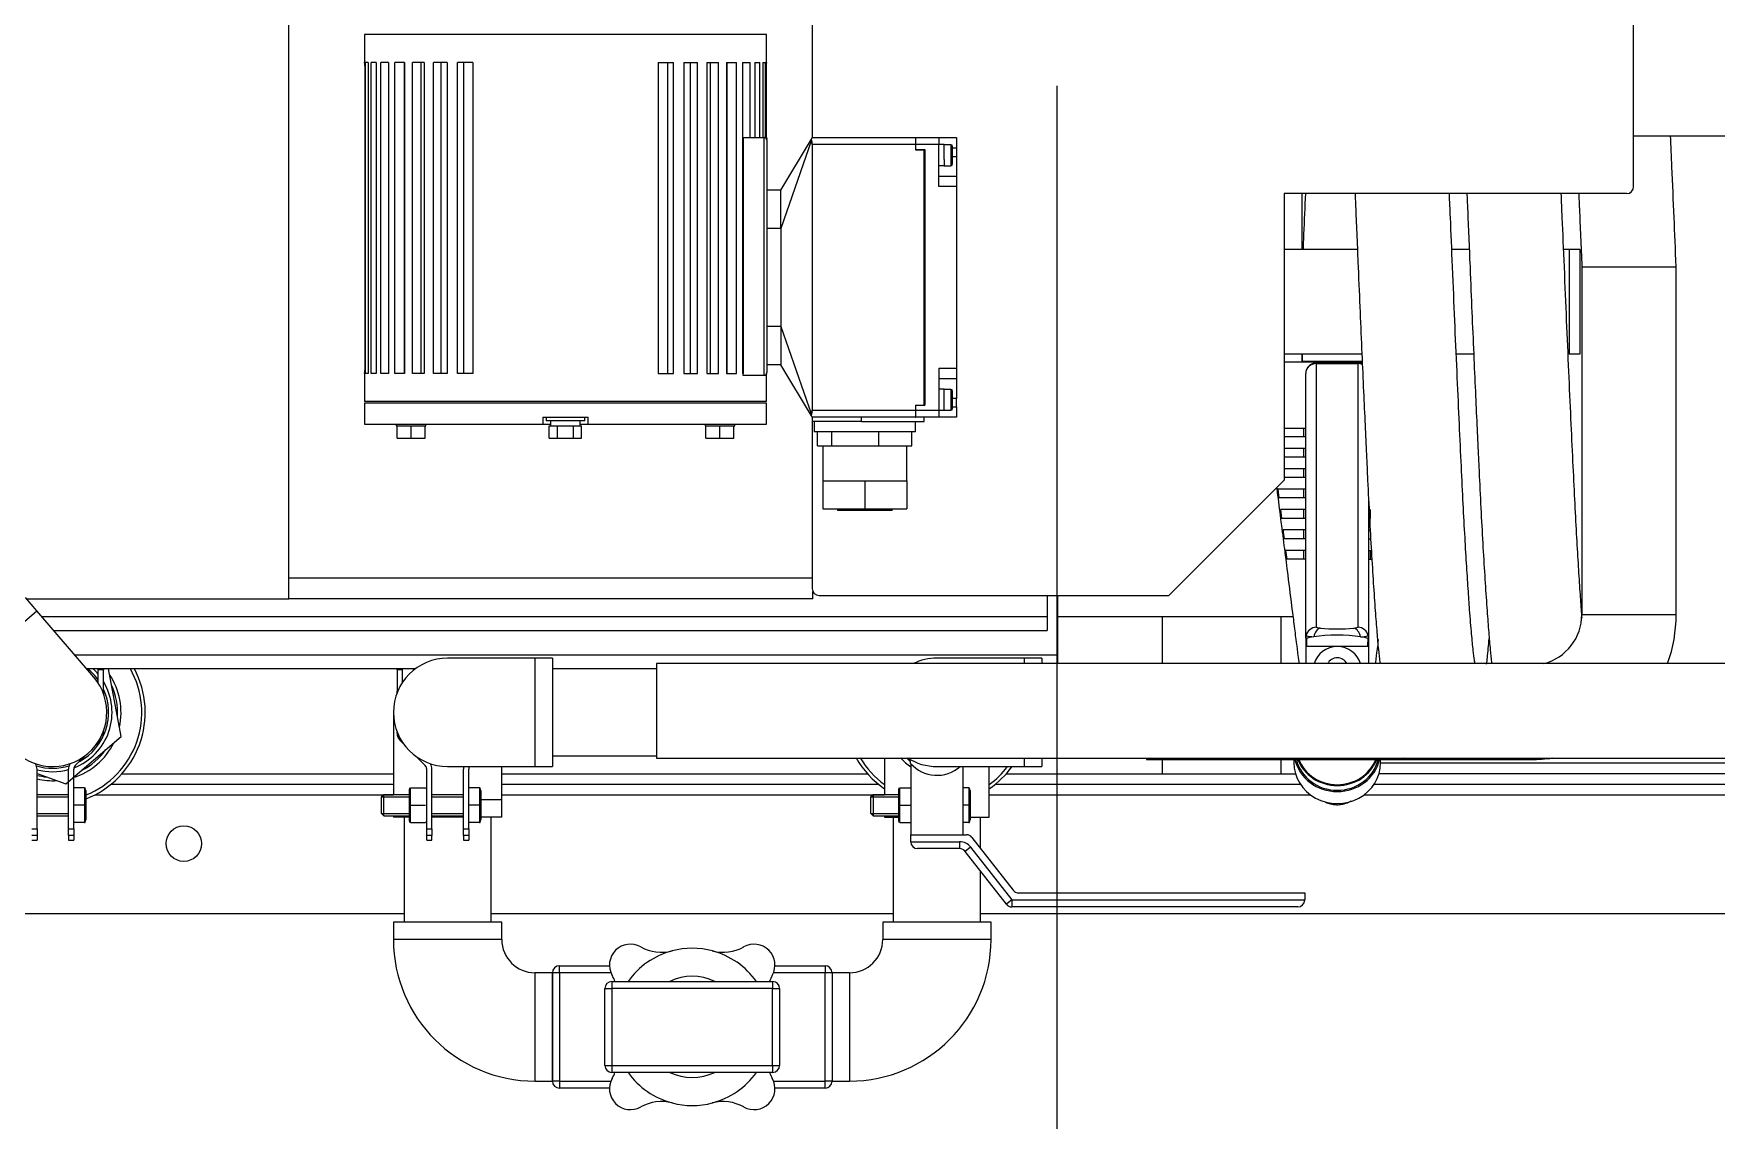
# Model space of a CAD drawing. Header units: millimetres. Extents: x 3795014 to 4300160, y 3869364 to 4016788.
# Drawn here: x 4225969.9 to 4226210.7, y 3924026.9 to 3924182.4 of the extents above; entities that cross this region are included whole.
import ezdxf

# ---------------------------------------------------------------- set-up
doc = ezdxf.new("R2010")
doc.units = ezdxf.units.MM
doc.linetypes.add('осевая2', pattern=[28.575, 19.05, -3.175, 3.175, -3.175])
doc.layers.add('линия перехода', color=7, linetype='Continuous')
doc.layers.add('оси', color=7, linetype='осевая2', lineweight=13)
doc.layers.add('основная', color=7, linetype='Continuous', lineweight=50)

msp = doc.modelspace()

# ---------------------------------------------------------------- linework, layer by layer
at = {"layer": 'линия перехода', "color": 0, "linetype": 'Continuous', "lineweight": -3}
for p, q in [((4226074.45, 3924133.53), (4226074.45, 3924167.53)), ((4226096.07, 3924166.53), (4226081.32, 3924166.53)), ((4226099.45, 3924166.53), (4226096.15, 3924166.53)), ((4226101.15, 3924166.52), (4226101.15, 3924163.52)), ((4226101.95, 3924166.03), (4226101.4, 3924166.03)), ((4226101.4, 3924164.83), (4226101.95, 3924164.83)), ((4226101.95, 3924160.53), (4226099.45, 3924160.53)), ((4226099.45, 3924134.53), (4226101.95, 3924134.53)), ((4226153.41, 3924135.29), (4226153.41, 3924135.27)), ((4226159.41, 3924135.27), (4226153.41, 3924135.27)), ((4226153.41, 3924135.27), (4226153.41, 3924135.2)), ((4226153.41, 3924135.2), (4226153.41, 3924097.49)), ((4226159.41, 3924135.29), (4226159.41, 3924135.27)), ((4226159.41, 3924135.2), (4226159.41, 3924135.27)), ((4226159.41, 3924097.49), (4226159.41, 3924135.2)), ((4226101.15, 3924131.52), (4226101.15, 3924128.52)), ((4226101.95, 3924130.23), (4226101.4, 3924130.23)), ((4226081.32, 3924128.53), (4226096.07, 3924128.53)), ((4226096.15, 3924128.53), (4226099.45, 3924128.53)), ((4226101.4, 3924129.03), (4226101.95, 3924129.03)), ((4226081.32, 3924104.53), (4226006.43, 3924104.53)), ((4225958.63, 3924089.77), (4225970.41, 3924099.84)), ((4226148.42, 3924092.28), (4226148.42, 3924099.03)), ((4226191.42, 3924099.31), (4226204.92, 3924099.31)), ((4225972.81, 3924097.03), (4226114.92, 3924097.03)), ((4226158.8, 3924097.36), (4226159.41, 3924097.49)), ((4225975.81, 3924093.53), (4226116.42, 3924093.53)), ((4226041.65, 3924093.06), (4226041.65, 3924077.56)), ((4226111.65, 3924093.06), (4226111.65, 3924092.28)), ((4226151.91, 3924094.77), (4226152.01, 3924094.77)), ((4226160.81, 3924094.77), (4226160.91, 3924094.77)), ((4225979.92, 3924091.38), (4225979.17, 3924091.38)), ((4226022.67, 3924091.38), (4226021.92, 3924091.38)), ((4225979.78, 3924088.33), (4225979.92, 3924088.33)), ((4226021.92, 3924088.33), (4226022.01, 3924088.33)), ((4226111.65, 3924078.78), (4226111.65, 3924077.56)), ((4226148.42, 3924076.53), (4226148.42, 3924078.56)), ((4226150.15, 3924078.78), (4226150.15, 3924078.56)), ((4226178.15, 3924078.78), (4226178.15, 3924078.56)), ((4226184.17, 3924078.78), (4226184.17, 3924078.56)), ((4225978.72, 3924073.53), (4226021.4, 3924073.53)), ((4226036.9, 3924072.81), (4226033.92, 3924072.81)), ((4226036.9, 3924073.53), (4226091.65, 3924073.53)), ((4226106.65, 3924073.53), (4226152.56, 3924073.53)), ((4226160.29, 3924073.53), (4226465.67, 3924073.53)), ((4225969.67, 3924068.66), (4225970.42, 3924068.66)), ((4225970.42, 3924067.68), (4225969.67, 3924067.68)), ((4225974.92, 3924068.66), (4225975.67, 3924068.66)), ((4225975.67, 3924067.68), (4225974.92, 3924067.68)), ((4226026.17, 3924068.66), (4226026.92, 3924068.66)), ((4226026.92, 3924067.68), (4226026.17, 3924067.68)), ((4226031.42, 3924068.66), (4226032.17, 3924068.66)), ((4226032.17, 3924067.68), (4226031.42, 3924067.68)), ((4226095.4, 3924066.81), (4226102.41, 3924066.81)), ((4226102.41, 3924066.81), (4226102.41, 3924065.81)), ((4226103.98, 3924066.04), (4226103.2, 3924065.42)), ((4226103.98, 3924066.04), (4226109.88, 3924058.47)), ((4226109.88, 3924058.47), (4226109.09, 3924057.85)), ((4226109.88, 3924058.47), (4226151.77, 3924058.47)), ((4226109.88, 3924058.47), (4226109.88, 3924057.47)), ((4226036.9, 3924052.81), (4226021.4, 3924052.81)), ((4226106.9, 3924052.81), (4226091.4, 3924052.81)), ((4226041.65, 3924048.06), (4226041.65, 3924032.56)), ((4226045.15, 3924048.06), (4226044.15, 3924048.06)), ((4226045.15, 3924048.06), (4226045.15, 3924049.06)), ((4226045.15, 3924048.06), (4226045.15, 3924032.56)), ((4226052.51, 3924048.06), (4226045.15, 3924048.06)), ((4226083.15, 3924048.06), (4226075.78, 3924048.06)), ((4226083.15, 3924049.06), (4226083.15, 3924048.06)), ((4226083.15, 3924032.56), (4226083.15, 3924048.06)), ((4226084.15, 3924048.06), (4226083.15, 3924048.06)), ((4226086.65, 3924048.06), (4226086.65, 3924032.56)), ((4226051.65, 3924045.81), (4226052.65, 3924045.81)), ((4226052.65, 3924046.81), (4226052.65, 3924045.81)), ((4226052.65, 3924045.81), (4226052.65, 3924034.81)), ((4226075.65, 3924045.81), (4226052.65, 3924045.81)), ((4226075.65, 3924046.81), (4226075.65, 3924045.81)), ((4226075.65, 3924034.81), (4226075.65, 3924045.81)), ((4226075.65, 3924045.81), (4226076.65, 3924045.81)), ((4226051.65, 3924034.81), (4226052.65, 3924034.81)), ((4226052.65, 3924034.81), (4226075.65, 3924034.81)), ((4226052.65, 3924034.81), (4226052.65, 3924033.81)), ((4226075.65, 3924034.81), (4226075.65, 3924033.81)), ((4226075.65, 3924034.81), (4226076.65, 3924034.81)), ((4226045.15, 3924032.56), (4226044.15, 3924032.56)), ((4226045.15, 3924032.56), (4226052.51, 3924032.56)), ((4226045.15, 3924032.56), (4226045.15, 3924031.56)), ((4226075.78, 3924032.56), (4226083.15, 3924032.56)), ((4226084.15, 3924032.56), (4226083.15, 3924032.56)), ((4226083.15, 3924031.56), (4226083.15, 3924032.56))]:
    msp.add_line(p, q, dxfattribs=at)
for centre, radius, start, end in [((4226153.35, 3924101.24), 5.13, 254.2367, 266.9086), ((4226154.48, 3924100.99), 3.66, 253.0439, 262.8033), ((4226156.41, 3924121.92), 24.68, 264.4388, 275.5612), ((4226159.5, 3924101.06), 4.95, 272.856, 285.9987), ((4226099.15, 3924081.3), 5, 221.3502, 311.4811), ((4226102.41, 3924064.81), 2, 37.9353, 90)]:
    msp.add_arc(centre, radius, start, end, dxfattribs=at)
for centre, major_axis, ratio, start_param, end_param in [((4226153.41, 3924133.79), (-1.5, 0), 0.991822, 4.712389, 6.283185), ((4226159.41, 3924133.79), (-1.5, 0), 0.991822, 4.29772, 4.712389), ((4226154.02, 3924095.89), (0.25, 1.48), 0.646819, 0.257106, 1.525253), ((4226158.8, 3924095.89), (-0.25, 1.48), 0.646819, 4.757933, 6.026079), ((4226099.15, 3924085.31), (0, 9), 0.833333, 2.381831, 2.617994)]:
    msp.add_ellipse(centre, major_axis=major_axis, ratio=ratio, start_param=start_param, end_param=end_param, dxfattribs=at)
at = {"layer": 'оси', "ltscale": 25}
msp.add_line((4226116.32, 3929175.59), (4226116.32, 3920275.59), dxfattribs=at)
at = {"layer": 'основная', "color": 0, "linetype": 'Continuous', "lineweight": -3}
for p, q in [((4226006.43, 3924101.53), (4226006.43, 3924321.53)), ((4226081.32, 3924321.03), (4226081.32, 3924167.53)), ((4226198.83, 3924160.53), (4226198.83, 3924263.53)), ((4226074.77, 3924182.28), (4226017.27, 3924182.28)), ((4226017.27, 3924182.28), (4226017.27, 3924178.28)), ((4226074.77, 3924178.28), (4226074.77, 3924182.28)), ((4226017.28, 3924178.28), (4226017.27, 3924178.28)), ((4226017.3, 3924177.78), (4226017.3, 3924134.28)), ((4226017.43, 3924133.78), (4226017.43, 3924178.28)), ((4226017.8, 3924178.28), (4226017.43, 3924178.28)), ((4226017.8, 3924178.28), (4226017.8, 3924133.78)), ((4226018.2, 3924133.78), (4226018.2, 3924178.28)), ((4226018.94, 3924178.28), (4226018.2, 3924178.28)), ((4226018.94, 3924178.28), (4226018.94, 3924133.78)), ((4226019.6, 3924133.78), (4226019.6, 3924178.28)), ((4226020.68, 3924178.28), (4226019.6, 3924178.28)), ((4226020.68, 3924178.28), (4226020.68, 3924133.78)), ((4226021.58, 3924133.78), (4226021.58, 3924178.28)), ((4226022.99, 3924178.28), (4226021.58, 3924178.28)), ((4226022.96, 3924178.28), (4226022.96, 3924133.78)), ((4226022.99, 3924178.28), (4226022.99, 3924133.78)), ((4226024.11, 3924133.78), (4226024.11, 3924178.28)), ((4226025.81, 3924178.28), (4226024.11, 3924178.28)), ((4226025.34, 3924178.28), (4226025.34, 3924133.78)), ((4226025.81, 3924178.28), (4226025.81, 3924133.78)), ((4226027.13, 3924133.78), (4226027.13, 3924178.28)), ((4226029.09, 3924178.28), (4226027.13, 3924178.28)), ((4226028.17, 3924178.28), (4226028.17, 3924133.78)), ((4226029.09, 3924178.28), (4226029.09, 3924133.78)), ((4226030.58, 3924133.78), (4226030.58, 3924178.28)), ((4226032.74, 3924178.28), (4226030.58, 3924178.28)), ((4226031.41, 3924178.28), (4226031.41, 3924133.78)), ((4226032.74, 3924178.28), (4226032.74, 3924133.78)), ((4226059.3, 3924178.28), (4226059.3, 3924133.78)), ((4226059.3, 3924178.28), (4226061.46, 3924178.28)), ((4226060.63, 3924178.28), (4226060.63, 3924133.78)), ((4226061.46, 3924133.78), (4226061.46, 3924178.28)), ((4226062.95, 3924178.28), (4226062.95, 3924133.78)), ((4226062.95, 3924178.28), (4226064.91, 3924178.28)), ((4226063.87, 3924178.28), (4226063.87, 3924133.78)), ((4226064.91, 3924133.78), (4226064.91, 3924178.28)), ((4226066.22, 3924178.28), (4226066.22, 3924133.78)), ((4226066.22, 3924178.28), (4226067.93, 3924178.28)), ((4226066.7, 3924178.28), (4226066.7, 3924133.78)), ((4226067.93, 3924133.78), (4226067.93, 3924178.28)), ((4226069.05, 3924178.28), (4226069.05, 3924133.78)), ((4226069.05, 3924178.28), (4226070.46, 3924178.28)), ((4226069.08, 3924178.28), (4226069.08, 3924133.78)), ((4226070.46, 3924133.78), (4226070.46, 3924178.28)), ((4226071.36, 3924178.28), (4226071.36, 3924133.78)), ((4226071.36, 3924178.28), (4226072.44, 3924178.28)), ((4226072.44, 3924167.53), (4226072.44, 3924178.28)), ((4226073.1, 3924178.28), (4226073.83, 3924178.28)), ((4226073.1, 3924178.28), (4226073.1, 3924167.53)), ((4226073.83, 3924167.53), (4226073.83, 3924178.28)), ((4226074.24, 3924178.28), (4226074.61, 3924178.28)), ((4226074.24, 3924178.28), (4226074.24, 3924167.53)), ((4226074.61, 3924167.53), (4226074.61, 3924178.28)), ((4226074.74, 3924177.78), (4226074.74, 3924167.53)), ((4226074.76, 3924178.28), (4226074.77, 3924178.28)), ((4226198.83, 3924167.78), (4226216.42, 3924167.78)), ((4226071.49, 3924167.53), (4226074.45, 3924167.53)), ((4226071.49, 3924133.78), (4226071.49, 3924167.53)), ((4226074.61, 3924167.53), (4226074.74, 3924167.53)), ((4226074.69, 3924167.48), (4226074.61, 3924167.53)), ((4226074.82, 3924167.16), (4226074.82, 3924133.91)), ((4226076.82, 3924160.03), (4226081.19, 3924167.31)), ((4226081.19, 3924167.15), (4226076.82, 3924154.53)), ((4226081.19, 3924167.31), (4226081.32, 3924167.53)), ((4226081.32, 3924167.53), (4226096.07, 3924167.53)), ((4226081.32, 3924166.53), (4226081.32, 3924128.53)), ((4226096.07, 3924167.53), (4226096.15, 3924167.53)), ((4226096.07, 3924167.53), (4226096.07, 3924166.53)), ((4226096.07, 3924166.53), (4226096.07, 3924165.78)), ((4226096.07, 3924165.78), (4226097.32, 3924165.78)), ((4226096.15, 3924166.53), (4226096.15, 3924167.53)), ((4226096.15, 3924167.53), (4226099.45, 3924167.53)), ((4226096.15, 3924165.81), (4226096.15, 3924166.53)), ((4226096.15, 3924165.81), (4226097.45, 3924165.81)), ((4226097.32, 3924165.78), (4226097.32, 3924165.81)), ((4226097.32, 3924129.28), (4226097.32, 3924165.78)), ((4226097.45, 3924165.81), (4226097.45, 3924129.26)), ((4226099.45, 3924167.53), (4226099.45, 3924166.53)), ((4226099.45, 3924167.53), (4226101.95, 3924167.53)), ((4226099.45, 3924160.53), (4226099.45, 3924166.53)), ((4226100.2, 3924166.53), (4226099.45, 3924166.53)), ((4226100.2, 3924164.4), (4226100.2, 3924166.53)), ((4226101.15, 3924166.52), (4226100.2, 3924166.52)), ((4226101.4, 3924163.77), (4226101.4, 3924166.27)), ((4226101.95, 3924167.53), (4226101.95, 3924166.03)), ((4226101.95, 3924166.03), (4226101.95, 3924164.83)), ((4226099.45, 3924163.53), (4226100.2, 3924163.53)), ((4226100.2, 3924164.4), (4226100.2, 3924163.52)), ((4226100.2, 3924163.52), (4226101.15, 3924163.52)), ((4226101.95, 3924164.83), (4226101.95, 3924162.03)), ((4226099.45, 3924162.03), (4226101.95, 3924162.03)), ((4226101.95, 3924162.03), (4226101.95, 3924160.53)), ((4226101.95, 3924160.53), (4226101.95, 3924134.53)), ((4226076.82, 3924160.03), (4226074.82, 3924160.03)), ((4226076.82, 3924154.53), (4226076.82, 3924160.03)), ((4226148.83, 3924159.53), (4226148.83, 3924118.53)), ((4226197.83, 3924159.53), (4226148.83, 3924159.53)), ((4226151.42, 3924151.53), (4226151.42, 3924159.53)), ((4226076.82, 3924154.53), (4226074.82, 3924154.53)), ((4226076.82, 3924154.53), (4226076.82, 3924140.53)), ((4226159.31, 3924151.53), (4226148.83, 3924151.53)), ((4226175.31, 3924151.53), (4226172.82, 3924151.53)), ((4226189.59, 3924151.53), (4226188.83, 3924151.53)), ((4226191.14, 3924151.53), (4226189.59, 3924151.53)), ((4226189.59, 3924151.53), (4226189.59, 3924136.53)), ((4226191.14, 3924151.53), (4226191.14, 3924136.53)), ((4226191.42, 3924149.03), (4226204.92, 3924149.03)), ((4226191.42, 3924149.03), (4226204.92, 3924149.03)), ((4226191.42, 3924149.03), (4226191.42, 3924099.31)), ((4226204.92, 3924099.31), (4226204.92, 3924149.03)), ((4226076.82, 3924140.53), (4226074.82, 3924140.53)), ((4226076.82, 3924140.53), (4226076.82, 3924135.03)), ((4226076.82, 3924140.53), (4226081.19, 3924127.91)), ((4226159.95, 3924136.53), (4226148.83, 3924136.53)), ((4226151.42, 3924136.53), (4226151.42, 3924135.53)), ((4226151.42, 3924135.48), (4226151.42, 3924136.53)), ((4226175.95, 3924136.53), (4226173.46, 3924136.53)), ((4226191.14, 3924136.53), (4226189.59, 3924136.53)), ((4226076.82, 3924135.03), (4226074.82, 3924135.03)), ((4226081.19, 3924127.75), (4226076.82, 3924135.03)), ((4226099.45, 3924134.53), (4226099.45, 3924128.53)), ((4226101.95, 3924134.53), (4226101.95, 3924133.03)), ((4226148.83, 3924135.48), (4226160.01, 3924135.48)), ((4226151.42, 3924135.53), (4226160.02, 3924135.53)), ((4226151.55, 3924135.53), (4226151.55, 3924135.48)), ((4226159.41, 3924135.29), (4226153.41, 3924135.29)), ((4226153.41, 3924135.2), (4226159.41, 3924135.2)), ((4226153.95, 3924135.53), (4226153.95, 3924135.48)), ((4226158.9, 3924135.48), (4226158.9, 3924135.53)), ((4226017.28, 3924133.78), (4226017.27, 3924133.78)), ((4226017.27, 3924133.78), (4226017.27, 3924129.78)), ((4226017.8, 3924133.78), (4226017.43, 3924133.78)), ((4226018.94, 3924133.78), (4226018.2, 3924133.78)), ((4226020.68, 3924133.78), (4226019.6, 3924133.78)), ((4226022.99, 3924133.78), (4226021.58, 3924133.78)), ((4226025.81, 3924133.78), (4226024.11, 3924133.78)), ((4226029.09, 3924133.78), (4226027.13, 3924133.78)), ((4226032.74, 3924133.78), (4226030.58, 3924133.78)), ((4226059.3, 3924133.78), (4226061.46, 3924133.78)), ((4226062.95, 3924133.78), (4226064.91, 3924133.78)), ((4226066.22, 3924133.78), (4226067.93, 3924133.78)), ((4226069.05, 3924133.78), (4226070.46, 3924133.78)), ((4226071.36, 3924133.78), (4226071.4, 3924133.78)), ((4226071.4, 3924133.78), (4226071.4, 3924133.53)), ((4226071.4, 3924133.78), (4226071.49, 3924133.78)), ((4226071.4, 3924133.53), (4226074.45, 3924133.53)), ((4226074.45, 3924133.53), (4226074.77, 3924133.53)), ((4226074.77, 3924129.78), (4226074.77, 3924133.53)), ((4226101.95, 3924133.03), (4226099.45, 3924133.03)), ((4226100.2, 3924131.53), (4226099.45, 3924131.53)), ((4226100.2, 3924131.42), (4226100.2, 3924131.53)), ((4226101.15, 3924131.52), (4226100.2, 3924131.52)), ((4226101.95, 3924133.03), (4226101.95, 3924130.23)), ((4226151.91, 3924133.78), (4226151.91, 3924133.79)), ((4226151.91, 3924095.92), (4226151.91, 3924133.78)), ((4226074.77, 3924129.78), (4226017.27, 3924129.78)), ((4226074.77, 3924129.53), (4226017.27, 3924129.53)), ((4226017.27, 3924129.53), (4226017.27, 3924126.53)), ((4226074.77, 3924126.53), (4226074.77, 3924129.53)), ((4226096.07, 3924129.28), (4226097.32, 3924129.28)), ((4226096.07, 3924129.28), (4226096.07, 3924128.53)), ((4226096.15, 3924129.26), (4226097.45, 3924129.26)), ((4226096.15, 3924128.53), (4226096.15, 3924129.26)), ((4226097.32, 3924129.26), (4226097.32, 3924129.28)), ((4226100.2, 3924128.52), (4226100.2, 3924131.42)), ((4226101.4, 3924128.77), (4226101.4, 3924131.27)), ((4226101.95, 3924129.03), (4226101.95, 3924130.23)), ((4226042.77, 3924127.53), (4226049.27, 3924127.53)), ((4226042.77, 3924127.53), (4226042.77, 3924126.53)), ((4226043.27, 3924127.53), (4226043.27, 3924127.03)), ((4226048.77, 3924127.03), (4226043.27, 3924127.03)), ((4226043.89, 3924127.03), (4226043.89, 3924126.28)), ((4226048.14, 3924126.28), (4226048.14, 3924127.03)), ((4226048.77, 3924127.03), (4226048.77, 3924127.53)), ((4226049.27, 3924126.53), (4226049.27, 3924127.53)), ((4226081.32, 3924127.53), (4226081.19, 3924127.75)), ((4226081.32, 3924127.54), (4226081.32, 3924103.03)), ((4226096.07, 3924127.53), (4226081.32, 3924127.53)), ((4226081.32, 3924127.53), (4226081.32, 3924126.93)), ((4226088.36, 3924126.93), (4226081.32, 3924126.93)), ((4226081.59, 3924126.93), (4226081.59, 3924125.43)), ((4226088.36, 3924126.93), (4226088.36, 3924127.53)), ((4226088.36, 3924126.93), (4226097.32, 3924126.93)), ((4226096.07, 3924128.53), (4226096.07, 3924127.53)), ((4226096.07, 3924127.53), (4226096.15, 3924127.53)), ((4226096.09, 3924125.43), (4226096.09, 3924126.93)), ((4226096.15, 3924127.53), (4226096.15, 3924128.53)), ((4226099.45, 3924127.53), (4226096.15, 3924127.53)), ((4226097.32, 3924126.93), (4226097.32, 3924127.53)), ((4226099.45, 3924128.53), (4226099.45, 3924127.53)), ((4226099.45, 3924128.53), (4226100.2, 3924128.53)), ((4226101.95, 3924127.53), (4226099.45, 3924127.53)), ((4226100.2, 3924128.52), (4226101.15, 3924128.52)), ((4226101.95, 3924129.03), (4226101.95, 3924127.53)), ((4226017.27, 3924126.53), (4226042.77, 3924126.53)), ((4226021.81, 3924126.53), (4226021.81, 3924126.28)), ((4226021.95, 3924126.28), (4226021.81, 3924126.28)), ((4226021.95, 3924126.28), (4226022.25, 3924126.28)), ((4226021.95, 3924124.53), (4226021.95, 3924126.28)), ((4226021.95, 3924124.53), (4226023.95, 3924124.53)), ((4226022.25, 3924126.28), (4226023.66, 3924126.28)), ((4226023.66, 3924126.28), (4226023.95, 3924126.28)), ((4226023.95, 3924126.28), (4226024.23, 3924126.28)), ((4226023.95, 3924124.53), (4226023.95, 3924126.28)), ((4226023.95, 3924124.53), (4226025.95, 3924124.53)), ((4226024.23, 3924126.28), (4226025.61, 3924126.28)), ((4226025.61, 3924126.28), (4226025.95, 3924126.28)), ((4226025.95, 3924126.28), (4226026.06, 3924126.28)), ((4226025.95, 3924124.53), (4226025.95, 3924126.28)), ((4226026.06, 3924126.28), (4226026.06, 3924126.53)), ((4226042.77, 3924126.53), (4226043.89, 3924126.53)), ((4226043.7, 3924126.28), (4226043.93, 3924126.28)), ((4226043.7, 3924124.53), (4226043.7, 3924126.28)), ((4226043.7, 3924124.53), (4226044.86, 3924124.53)), ((4226043.93, 3924126.28), (4226044.62, 3924126.28)), ((4226044.62, 3924126.28), (4226044.86, 3924126.28)), ((4226044.86, 3924126.28), (4226045.34, 3924126.28)), ((4226044.86, 3924124.53), (4226044.86, 3924126.28)), ((4226044.86, 3924124.53), (4226047.17, 3924124.53)), ((4226045.34, 3924126.28), (4226046.7, 3924126.28)), ((4226046.7, 3924126.28), (4226047.17, 3924126.28)), ((4226047.17, 3924126.28), (4226047.4, 3924126.28)), ((4226047.17, 3924124.53), (4226047.17, 3924126.28)), ((4226047.17, 3924124.53), (4226048.32, 3924124.53)), ((4226047.4, 3924126.28), (4226048.11, 3924126.28)), ((4226048.11, 3924126.28), (4226048.32, 3924126.28)), ((4226048.14, 3924126.53), (4226049.27, 3924126.53)), ((4226048.32, 3924124.53), (4226048.32, 3924126.28)), ((4226049.27, 3924126.53), (4226074.77, 3924126.53)), ((4226065.98, 3924126.53), (4226065.98, 3924126.28)), ((4226066.1, 3924126.28), (4226065.98, 3924126.28)), ((4226066.1, 3924126.28), (4226066.42, 3924126.28)), ((4226066.1, 3924124.53), (4226066.1, 3924126.28)), ((4226066.1, 3924124.53), (4226068.1, 3924124.53)), ((4226066.42, 3924126.28), (4226067.82, 3924126.28)), ((4226067.82, 3924126.28), (4226068.1, 3924126.28)), ((4226068.1, 3924126.28), (4226068.39, 3924126.28)), ((4226068.1, 3924124.53), (4226068.1, 3924126.28)), ((4226068.1, 3924124.53), (4226070.1, 3924124.53)), ((4226068.39, 3924126.28), (4226069.78, 3924126.28)), ((4226069.78, 3924126.28), (4226070.1, 3924126.28)), ((4226070.1, 3924126.28), (4226070.23, 3924126.28)), ((4226070.1, 3924124.53), (4226070.1, 3924126.28)), ((4226070.23, 3924126.28), (4226070.23, 3924126.53)), ((4226096.09, 3924125.43), (4226081.59, 3924125.43)), ((4226082.09, 3924123.43), (4226082.09, 3924125.43)), ((4226084.1, 3924123.43), (4226084.1, 3924125.43)), ((4226090.85, 3924123.43), (4226090.85, 3924125.43)), ((4226095.59, 3924123.43), (4226095.59, 3924125.43)), ((4226148.83, 3924125.98), (4226151.84, 3924125.98)), ((4226151.87, 3924124.73), (4226148.83, 3924124.73)), ((4226151.67, 3924124.73), (4226151.67, 3924125.98)), ((4226082.09, 3924123.43), (4226083.1, 3924123.43)), ((4226082.84, 3924123.43), (4226082.84, 3924118.43)), ((4226083.1, 3924123.43), (4226084.1, 3924123.43)), ((4226084.1, 3924123.43), (4226087.47, 3924123.43)), ((4226087.47, 3924123.43), (4226090.85, 3924123.43)), ((4226090.85, 3924123.43), (4226093.22, 3924123.43)), ((4226093.22, 3924123.43), (4226095.59, 3924123.43)), ((4226094.84, 3924118.43), (4226094.84, 3924123.43)), ((4226151.88, 3924123.06), (4226148.83, 3924123.06)), ((4226151.67, 3924121.81), (4226151.67, 3924123.06)), ((4226151.88, 3924121.81), (4226148.83, 3924121.81)), ((4226151.88, 3924120.15), (4226148.83, 3924120.15)), ((4226151.67, 3924118.9), (4226151.67, 3924120.15)), ((4226082.83, 3924118.43), (4226088.83, 3924118.43)), ((4226082.83, 3924118.43), (4226082.83, 3924114.43)), ((4226088.83, 3924118.43), (4226091.66, 3924118.43)), ((4226088.83, 3924118.43), (4226088.83, 3924114.43)), ((4226091.66, 3924118.43), (4226092.02, 3924118.43)), ((4226092.02, 3924118.43), (4226094.83, 3924118.43)), ((4226094.83, 3924118.43), (4226094.84, 3924118.43)), ((4226094.83, 3924118.43), (4226094.83, 3924114.43)), ((4226132.33, 3924102.03), (4226148.83, 3924118.53)), ((4226147.76, 3924117.46), (4226147.77, 3924117.37)), ((4226147.77, 3924117.37), (4226147.84, 3924116.77)), ((4226151.89, 3924117.23), (4226147.92, 3924117.23)), ((4226147.92, 3924117.23), (4226148.08, 3924115.98)), ((4226151.89, 3924118.9), (4226148.83, 3924118.9)), ((4226151.67, 3924115.98), (4226151.67, 3924117.23)), ((4226147.84, 3924116.77), (4226147.89, 3924116.41)), ((4226147.89, 3924116.41), (4226147.96, 3924115.81)), ((4226147.96, 3924115.81), (4226148.01, 3924115.46)), ((4226148.01, 3924115.46), (4226148.09, 3924114.86)), ((4226151.9, 3924115.98), (4226148.08, 3924115.98)), ((4226148.09, 3924114.86), (4226148.13, 3924114.5)), ((4226160.91, 3924115.79), (4226160.91, 3924095.92)), ((4226082.83, 3924114.43), (4226088.83, 3924114.43)), ((4226084.93, 3924114.43), (4226084.93, 3924114.18)), ((4226092.73, 3924114.18), (4226084.93, 3924114.18)), ((4226088.83, 3924114.43), (4226094.83, 3924114.43)), ((4226092.73, 3924114.18), (4226092.73, 3924114.43)), ((4226148.13, 3924114.5), (4226148.21, 3924113.9)), ((4226148.21, 3924113.9), (4226148.25, 3924113.54)), ((4226148.25, 3924113.54), (4226148.33, 3924112.94)), ((4226151.91, 3924114.31), (4226148.29, 3924114.31)), ((4226148.29, 3924114.31), (4226148.45, 3924113.06)), ((4226148.33, 3924112.94), (4226148.37, 3924112.59)), ((4226148.37, 3924112.59), (4226148.45, 3924111.99)), ((4226151.91, 3924113.06), (4226148.45, 3924113.06)), ((4226151.67, 3924113.06), (4226151.67, 3924114.31)), ((4226160.92, 3924113.06), (4226161.18, 3924113.06)), ((4226161.18, 3924113.06), (4226161.18, 3924114.31)), ((4226148.45, 3924111.99), (4226148.49, 3924111.63)), ((4226148.49, 3924111.63), (4226148.57, 3924111.03)), ((4226148.57, 3924111.03), (4226148.62, 3924110.67)), ((4226148.62, 3924110.67), (4226148.69, 3924110.07)), ((4226151.9, 3924111.4), (4226148.67, 3924111.4)), ((4226148.69, 3924110.07), (4226148.74, 3924109.72)), ((4226151.89, 3924110.15), (4226148.83, 3924110.15)), ((4226151.67, 3924110.15), (4226151.67, 3924111.4)), ((4226160.92, 3924111.4), (4226161.18, 3924111.4)), ((4226160.93, 3924110.15), (4226161.18, 3924110.15)), ((4226148.74, 3924109.72), (4226148.81, 3924109.12)), ((4226148.81, 3924109.12), (4226148.86, 3924108.76)), ((4226148.86, 3924108.76), (4226148.93, 3924108.16)), ((4226148.93, 3924108.16), (4226148.98, 3924107.8)), ((4226148.98, 3924107.8), (4226149.05, 3924107.2)), ((4226151.87, 3924108.48), (4226149.04, 3924108.48)), ((4226151.67, 3924107.23), (4226151.67, 3924108.48)), ((4226160.95, 3924108.48), (4226161.39, 3924108.48)), ((4226161.18, 3924107.23), (4226161.18, 3924108.48)), ((4226149.05, 3924107.2), (4226149.1, 3924106.85)), ((4226149.1, 3924106.85), (4226149.18, 3924106.25)), ((4226149.18, 3924106.25), (4226149.22, 3924105.89)), ((4226151.86, 3924107.23), (4226149.21, 3924107.23)), ((4226149.22, 3924105.89), (4226149.3, 3924105.29)), ((4226149.3, 3924105.29), (4226149.34, 3924104.93)), ((4226160.96, 3924107.23), (4226161.48, 3924107.23)), ((4226081.42, 3924101.53), (4226081.42, 3924102.6)), ((4226149.34, 3924104.93), (4226149.42, 3924104.33)), ((4226149.42, 3924104.33), (4226149.46, 3924103.98)), ((4226149.46, 3924103.98), (4226149.54, 3924103.38)), ((4226149.54, 3924103.38), (4226149.58, 3924103.02)), ((4226149.58, 3924103.02), (4226149.66, 3924102.42)), ((4225970.41, 3924099.84), (4225968.78, 3924101.74)), ((4225968.96, 3924101.53), (4226006.43, 3924101.53)), ((4226081.42, 3924101.53), (4226006.43, 3924101.53)), ((4226082.32, 3924102.03), (4226132.33, 3924102.03)), ((4226114.92, 3924102.03), (4226114.92, 3924097.03)), ((4226116.42, 3924102.03), (4226116.42, 3924093.53)), ((4226149.66, 3924102.42), (4226149.71, 3924102.06)), ((4226149.71, 3924102.06), (4226149.78, 3924101.46)), ((4226149.78, 3924101.46), (4226149.83, 3924101.11)), ((4226149.83, 3924101.11), (4226149.9, 3924100.51)), ((4226149.9, 3924100.51), (4226149.95, 3924100.15)), ((4225978.53, 3924090.34), (4225970.41, 3924099.84)), ((4225971.1, 3924099.03), (4226114.92, 3924099.03)), ((4226116.42, 3924099.03), (4226149.92, 3924099.03)), ((4226131.42, 3924092.28), (4226131.42, 3924099.03)), ((4226149.95, 3924100.15), (4226150.02, 3924099.55)), ((4226150.02, 3924099.55), (4226150.07, 3924099.19)), ((4226150.07, 3924099.19), (4226150.15, 3924098.59)), ((4226150.15, 3924098.59), (4226150.19, 3924098.24)), ((4226150.19, 3924098.24), (4226150.27, 3924097.64)), ((4226150.27, 3924097.64), (4226150.31, 3924097.28)), ((4226150.31, 3924097.28), (4226150.39, 3924096.68)), ((4226150.39, 3924096.68), (4226150.43, 3924096.32)), ((4226150.43, 3924096.32), (4226150.51, 3924095.72)), ((4226150.51, 3924095.72), (4226150.55, 3924095.37)), ((4226150.55, 3924095.37), (4226150.63, 3924094.77)), ((4226151.91, 3924095.92), (4226151.91, 3924095.86)), ((4226151.91, 3924095.86), (4226152.01, 3924095.86)), ((4226151.91, 3924095.86), (4226151.91, 3924095.37)), ((4226151.91, 3924095.37), (4226152.01, 3924095.37)), ((4226151.91, 3924095.37), (4226151.91, 3924094.77)), ((4226152.01, 3924095.86), (4226152.01, 3924095.37)), ((4226152.01, 3924095.37), (4226152.01, 3924094.77)), ((4226160.81, 3924095.86), (4226160.91, 3924095.86)), ((4226160.81, 3924095.86), (4226160.81, 3924095.37)), ((4226160.81, 3924095.37), (4226160.91, 3924095.37)), ((4226160.81, 3924094.77), (4226160.81, 3924095.37)), ((4226160.91, 3924095.92), (4226160.91, 3924095.86)), ((4226160.91, 3924095.86), (4226160.91, 3924095.37)), ((4226160.91, 3924095.37), (4226160.91, 3924094.77)), ((4226162.3, 3924095.37), (4226162.34, 3924095.72)), ((4226041.65, 3924093.06), (4226029.15, 3924093.06)), ((4226044.15, 3924093.06), (4226041.65, 3924093.06)), ((4226044.15, 3924093.06), (4226044.15, 3924077.56)), ((4226111.65, 3924093.06), (4226099.15, 3924093.06)), ((4226114.15, 3924093.06), (4226111.65, 3924093.06)), ((4226114.15, 3924093.06), (4226114.15, 3924092.28)), ((4226116.42, 3924093.53), (4226116.42, 3924092.28)), ((4226150.63, 3924094.77), (4226150.68, 3924094.41)), ((4226150.68, 3924094.41), (4226150.75, 3924093.81)), ((4226150.75, 3924093.81), (4226150.8, 3924093.45)), ((4226150.8, 3924093.45), (4226150.87, 3924092.85)), ((4226151.91, 3924094.77), (4226151.91, 3924092.28)), ((4226152.01, 3924094.77), (4226160.81, 3924094.77)), ((4226160.91, 3924094.77), (4226160.91, 3924092.28)), ((4226161.98, 3924092.85), (4226162.06, 3924093.45)), ((4226162.06, 3924093.45), (4226162.1, 3924093.81)), ((4226162.1, 3924093.81), (4226162.18, 3924094.41)), ((4226162.18, 3924094.41), (4226162.22, 3924094.77)), ((4226024.53, 3924091.53), (4225977.52, 3924091.53)), ((4225979.17, 3924091.38), (4225979.17, 3924091.53)), ((4225979.17, 3924089.49), (4225979.17, 3924091.38)), ((4225979.92, 3924091.53), (4225979.92, 3924091.38)), ((4225979.92, 3924088.33), (4225979.92, 3924091.38)), ((4225982.44, 3924081.85), (4225980.64, 3924091.53)), ((4226021.92, 3924091.38), (4226021.92, 3924091.53)), ((4226021.92, 3924091.38), (4226021.92, 3924088.33)), ((4226022.67, 3924091.53), (4226022.67, 3924091.38)), ((4226022.67, 3924091.38), (4226022.67, 3924089.57)), ((4226059.02, 3924091.53), (4226044.15, 3924091.53)), ((4226059.02, 3924091.53), (4226044.15, 3924091.53)), ((4226283.89, 3924092.28), (4226059.02, 3924092.28)), ((4226150.87, 3924092.85), (4226150.92, 3924092.49)), ((4226150.92, 3924092.49), (4226150.94, 3924092.28)), ((4226161.91, 3924092.28), (4226161.93, 3924092.49)), ((4226161.93, 3924092.49), (4226161.98, 3924092.85)), ((4225979.92, 3924088.33), (4225979.92, 3924087.98)), ((4226021.92, 3924088.11), (4226021.92, 3924088.33)), ((4226021.4, 3924085.31), (4226021.4, 3924073.53)), ((4225974.55, 3924075.09), (4225982.44, 3924081.85)), ((4225978.81, 3924080.61), (4225979.48, 3924081.28)), ((4225979.92, 3924082.34), (4225979.92, 3924082.63)), ((4226021.92, 3924082.34), (4226021.92, 3924082.5)), ((4226022.84, 3924080.8), (4226022.36, 3924081.28)), ((4225975.89, 3924077.69), (4225977.34, 3924079.14)), ((4226025.95, 3924077.69), (4226024.64, 3924079)), ((4226044.15, 3924079.08), (4226059.02, 3924079.08)), ((4226059.02, 3924078.78), (4226284.12, 3924078.78)), ((4226091.65, 3924078.78), (4226091.65, 3924073.53)), ((4226095.35, 3924078.29), (4226094.86, 3924078.78)), ((4226114.15, 3924078.78), (4226114.15, 3924077.56)), ((4226129.15, 3924078.78), (4226129.15, 3924078.56)), ((4226129.15, 3924078.56), (4226150.15, 3924078.56)), ((4226131.42, 3924076.53), (4226131.42, 3924078.56)), ((4226150.15, 3924078.56), (4226164.15, 3924078.56)), ((4226150.23, 3924078.56), (4226150.23, 3924078.09)), ((4226162.63, 3924078.09), (4226162.63, 3924078.56)), ((4226164.15, 3924078.56), (4226178.15, 3924078.56)), ((4226178.15, 3924078.56), (4226184.17, 3924078.56)), ((4225970.42, 3924068.66), (4225970.42, 3924077.16)), ((4225970.42, 3924076.55), (4225974.55, 3924075.09)), ((4225974.92, 3924068.66), (4225974.92, 3924077.16)), ((4225975.67, 3924068.66), (4225975.67, 3924077.16)), ((4225982.57, 3924076.53), (4226021.4, 3924076.53)), ((4226026.17, 3924068.66), (4226026.17, 3924077.16)), ((4226026.92, 3924068.66), (4226026.92, 3924077.16)), ((4226029.15, 3924077.56), (4226041.65, 3924077.56)), ((4226031.42, 3924068.66), (4226031.42, 3924077.16)), ((4226032.17, 3924068.66), (4226032.17, 3924077.16)), ((4226036.9, 3924072.81), (4226036.9, 3924077.56)), ((4226036.9, 3924076.53), (4226089.22, 3924076.53)), ((4226041.65, 3924077.56), (4226044.15, 3924077.56)), ((4226095.4, 3924078), (4226095.4, 3924067.81)), ((4226099.15, 3924077.56), (4226111.65, 3924077.56)), ((4226102.9, 3924067.81), (4226102.9, 3924077.56)), ((4226106.65, 3924070.31), (4226106.65, 3924077.56)), ((4226109.07, 3924076.53), (4226131.42, 3924076.53)), ((4226111.65, 3924077.56), (4226114.15, 3924077.56)), ((4226131.42, 3924076.53), (4226148.42, 3924076.53)), ((4226148.42, 3924076.53), (4226150.45, 3924076.53)), ((4226714.3, 3924076.53), (4226162.4, 3924076.53)), ((4226390.63, 3924078.03), (4226162.63, 3924078.03)), ((4225977.21, 3924074.53), (4225975.67, 3924074.53)), ((4225977.21, 3924074.53), (4225977.21, 3924072.03)), ((4225977.21, 3924074.53), (4225977.31, 3924074.53)), ((4225977.42, 3924074.13), (4225977.31, 3924074.53)), ((4225977.42, 3924074.13), (4225977.42, 3924069.93)), ((4225981.01, 3924075.03), (4226021.4, 3924075.03)), ((4226023.75, 3924074.53), (4226023.67, 3924074.23)), ((4226023.67, 3924074.23), (4226023.67, 3924069.83)), ((4226023.85, 3924074.53), (4226025.99, 3924074.53)), ((4226023.85, 3924072.03), (4226023.85, 3924074.53)), ((4226026.17, 3924074.23), (4226026.09, 3924074.53)), ((4226033.71, 3924074.53), (4226032.17, 3924074.53)), ((4226033.71, 3924074.53), (4226033.71, 3924072.03)), ((4226033.71, 3924074.53), (4226033.81, 3924074.53)), ((4226033.92, 3924074.13), (4226033.81, 3924074.53)), ((4226033.92, 3924074.13), (4226033.92, 3924069.93)), ((4226036.9, 3924075.03), (4226090.78, 3924075.03)), ((4226093.75, 3924074.53), (4226093.67, 3924074.23)), ((4226093.67, 3924074.23), (4226093.67, 3924069.83)), ((4226093.85, 3924074.53), (4226095.4, 3924074.53)), ((4226093.85, 3924072.03), (4226093.85, 3924074.53)), ((4226103.71, 3924074.53), (4226102.9, 3924074.53)), ((4226103.71, 3924074.53), (4226103.71, 3924072.03)), ((4226103.71, 3924074.53), (4226103.81, 3924074.53)), ((4226103.92, 3924074.13), (4226103.81, 3924074.53)), ((4226103.92, 3924074.13), (4226103.92, 3924069.93)), ((4226107.51, 3924075.03), (4226151.15, 3924075.03)), ((4226161.71, 3924075.03), (4226465.67, 3924075.03)), ((4225974.92, 3924073.53), (4225970.42, 3924073.53)), ((4225970.42, 3924073.22), (4225974.92, 3924073.22)), ((4225977.21, 3924072.03), (4225975.67, 3924072.03)), ((4225977.21, 3924072.03), (4225977.21, 3924069.53)), ((4226020.05, 3924073.53), (4226019.67, 3924073.16)), ((4226019.67, 3924073.16), (4226019.67, 3924070.91)), ((4226019.74, 3924073.22), (4226023.67, 3924073.22)), ((4226020.05, 3924070.53), (4226020.05, 3924073.53)), ((4226023.67, 3924073.53), (4226020.05, 3924073.53)), ((4226023.85, 3924072.03), (4226025.99, 3924072.03)), ((4226023.85, 3924069.53), (4226023.85, 3924072.03)), ((4226031.42, 3924073.53), (4226026.92, 3924073.53)), ((4226026.92, 3924073.22), (4226031.42, 3924073.22)), ((4226033.71, 3924072.03), (4226032.17, 3924072.03)), ((4226033.71, 3924072.03), (4226033.71, 3924069.53)), ((4226036.9, 3924070.31), (4226036.9, 3924072.81)), ((4226090.05, 3924073.53), (4226089.67, 3924073.16)), ((4226089.67, 3924073.16), (4226089.67, 3924070.91)), ((4226089.74, 3924073.22), (4226093.67, 3924073.22)), ((4226090.05, 3924073.53), (4226090.05, 3924070.53)), ((4226093.67, 3924073.53), (4226090.05, 3924073.53)), ((4226093.85, 3924072.03), (4226095.4, 3924072.03)), ((4226093.85, 3924069.53), (4226093.85, 3924072.03)), ((4226103.71, 3924072.03), (4226102.9, 3924072.03)), ((4226103.71, 3924072.03), (4226103.71, 3924069.53)), ((4225970.42, 3924070.84), (4225974.92, 3924070.84)), ((4225970.42, 3924070.53), (4225974.92, 3924070.53)), ((4225977.21, 3924069.53), (4225975.67, 3924069.53)), ((4225977.21, 3924069.53), (4225977.31, 3924069.53)), ((4225977.31, 3924069.53), (4225977.42, 3924069.93)), ((4226019.67, 3924070.91), (4226020.05, 3924070.53)), ((4226019.74, 3924070.84), (4226023.67, 3924070.84)), ((4226020.05, 3924070.53), (4226023.67, 3924070.53)), ((4226021.4, 3924070.53), (4226021.4, 3924070.31)), ((4226023.67, 3924070.31), (4226021.4, 3924070.31)), ((4226022.92, 3924070.31), (4226022.92, 3924055.31)), ((4226023.67, 3924069.83), (4226023.75, 3924069.53)), ((4226023.85, 3924069.53), (4226025.99, 3924069.53)), ((4226026.09, 3924069.53), (4226026.17, 3924069.83)), ((4226026.92, 3924070.84), (4226031.42, 3924070.84)), ((4226026.92, 3924070.53), (4226031.42, 3924070.53)), ((4226031.42, 3924070.31), (4226026.92, 3924070.31)), ((4226033.71, 3924069.53), (4226032.17, 3924069.53)), ((4226033.71, 3924069.53), (4226033.81, 3924069.53)), ((4226033.81, 3924069.53), (4226033.92, 3924069.93)), ((4226036.9, 3924070.31), (4226033.92, 3924070.31)), ((4226035.37, 3924055.31), (4226035.37, 3924070.31)), ((4226089.67, 3924070.91), (4226090.05, 3924070.53)), ((4226089.74, 3924070.84), (4226093.67, 3924070.84)), ((4226090.05, 3924070.53), (4226093.67, 3924070.53)), ((4226091.65, 3924070.53), (4226091.65, 3924070.31)), ((4226091.65, 3924070.31), (4226093.67, 3924070.31)), ((4226092.92, 3924070.31), (4226092.92, 3924055.31)), ((4226093.67, 3924069.83), (4226093.75, 3924069.53)), ((4226093.85, 3924069.53), (4226095.4, 3924069.53)), ((4226103.71, 3924069.53), (4226102.9, 3924069.53)), ((4226103.71, 3924069.53), (4226103.81, 3924069.53)), ((4226103.81, 3924069.53), (4226103.92, 3924069.93)), ((4226103.92, 3924070.31), (4226106.65, 3924070.31)), ((4226105.37, 3924065.88), (4226105.37, 3924070.31)), ((4225969.67, 3924067.03), (4225970.42, 3924067.03)), ((4225970.42, 3924068.66), (4225970.42, 3924067.68)), ((4225970.42, 3924067.68), (4225970.42, 3924067.03)), ((4225974.92, 3924067.68), (4225974.92, 3924068.66)), ((4225974.92, 3924067.68), (4225974.92, 3924067.03)), ((4225974.92, 3924067.03), (4225975.67, 3924067.03)), ((4225975.67, 3924068.66), (4225975.67, 3924067.68)), ((4225975.67, 3924067.68), (4225975.67, 3924067.03)), ((4226026.17, 3924067.68), (4226026.17, 3924068.66)), ((4226026.17, 3924067.03), (4226026.17, 3924067.68)), ((4226026.17, 3924067.03), (4226026.92, 3924067.03)), ((4226026.92, 3924068.66), (4226026.92, 3924067.68)), ((4226026.92, 3924067.03), (4226026.92, 3924067.68)), ((4226031.42, 3924067.68), (4226031.42, 3924068.66)), ((4226031.42, 3924067.68), (4226031.42, 3924067.03)), ((4226031.42, 3924067.03), (4226032.17, 3924067.03)), ((4226032.17, 3924068.66), (4226032.17, 3924067.68)), ((4226032.17, 3924067.68), (4226032.17, 3924067.03)), ((4226095.4, 3924067.81), (4226103.38, 3924067.81)), ((4226095.4, 3924066.81), (4226095.4, 3924067.81)), ((4226104.17, 3924067.42), (4226110.07, 3924059.85)), ((4226102.41, 3924065.81), (4226096.4, 3924065.81)), ((4226109.09, 3924057.85), (4226103.2, 3924065.42)), ((4226105.37, 3924055.31), (4226105.37, 3924062.63)), ((4226110.86, 3924059.47), (4226151.77, 3924059.47)), ((4226151.77, 3924059.47), (4226151.77, 3924058.47)), ((4226150.77, 3924057.47), (4226109.88, 3924057.47)), ((4225928.92, 3924056.53), (4226022.92, 3924056.53)), ((4226036.9, 3924055.31), (4226021.4, 3924055.31)), ((4226021.4, 3924055.31), (4226021.4, 3924052.81)), ((4226035.37, 3924056.53), (4226092.92, 3924056.53)), ((4226036.9, 3924052.81), (4226036.9, 3924055.31)), ((4226106.9, 3924055.31), (4226091.4, 3924055.31)), ((4226091.4, 3924055.31), (4226091.4, 3924052.81)), ((4226105.37, 3924056.53), (4226437.92, 3924056.53)), ((4226106.9, 3924052.81), (4226106.9, 3924055.31)), ((4226044.15, 3924048.06), (4226041.65, 3924048.06)), ((4226044.15, 3924048.06), (4226044.15, 3924032.56)), ((4226044.15, 3924032.56), (4226044.15, 3924048.06)), ((4226045.15, 3924049.06), (4226052.31, 3924049.06)), ((4226075.98, 3924049.06), (4226083.15, 3924049.06)), ((4226084.15, 3924048.06), (4226084.15, 3924032.56)), ((4226086.65, 3924048.06), (4226084.15, 3924048.06)), ((4226084.15, 3924048.06), (4226084.15, 3924032.56)), ((4226051.65, 3924034.81), (4226051.65, 3924045.81)), ((4226052.65, 3924046.81), (4226075.65, 3924046.81)), ((4226076.65, 3924045.81), (4226076.65, 3924034.81)), ((4226075.65, 3924033.81), (4226052.65, 3924033.81)), ((4226041.65, 3924032.56), (4226044.15, 3924032.56)), ((4226052.31, 3924031.56), (4226045.15, 3924031.56)), ((4226083.15, 3924031.56), (4226075.98, 3924031.56)), ((4226084.15, 3924032.56), (4226086.65, 3924032.56))]:
    msp.add_line(p, q, dxfattribs=at)
msp.add_circle((4225991.42, 3924066.53), 2.54, dxfattribs=at)
for centre, radius, start, end in [((4226013.67, 3924177.91), 3.63, 358.0452, 5.9415), ((4226079.45, 3924177.87), 4.71, 174.9636, 181.0496), ((4226074.45, 3924167.16), 0.375, 0, 90), ((4226074.46, 3924166.97), 0.558, 65.5682, 85.2006), ((4226101.15, 3924166.27), 0.25, 0, 90), ((4226101.15, 3924163.77), 0.25, 270, 0), ((4226197.83, 3924160.53), 1, 270, 0), ((4226012.59, 3924134.2), 4.71, 354.9636, 1.0496), ((4226074.45, 3924133.91), 0.375, 270, 0), ((4226153.41, 3924133.79), 1.5, 90, 180), ((4226153.38, 3924133.73), 1.47, 88.6473, 178.2329), ((4226159.41, 3924133.79), 1.5, 65.9221, 90), ((4226159.45, 3924133.73), 1.47, 66.6643, 91.3527), ((4226074.45, 3924133.73), 0.375, 305.6584, 0.5396), ((4226101.15, 3924131.27), 0.25, 0, 90), ((4226101.15, 3924128.77), 0.25, 270, 0), ((4226082.32, 3924103.03), 1, 180, 270), ((4226149.92, 3924100.53), 1.5, 270, 276.4323), ((4226184.17, 3924099.31), 7.25, 284.3116, 0), ((4226184.17, 3924099.31), 20.75, 340.2112, 0), ((4226153.42, 3924095.93), 1.51, 165.6844, 180.3144), ((4226153.54, 3924095.86), 1.64, 94.3201, 164.1345), ((4226159.29, 3924095.86), 1.64, 15.8655, 85.6799), ((4226159.4, 3924095.93), 1.51, 359.688, 14.3132), ((4226029.15, 3924085.31), 7.75, 90, 180), ((4226099.15, 3924085.31), 7.75, 90, 115.8419), ((4225972.65, 3924085.31), 12.75, 291.994, 29.2247), ((4225972.65, 3924085.31), 13.25, 291.1234, 28.022), ((4225972.65, 3924085.31), 8, 35.3508, 51.0892), ((4225972.65, 3924085.31), 8.5, 39.8569, 47.084), ((4225972.65, 3924085.31), 9.78, 347.476, 33.614), ((4225972.65, 3924085.31), 7.75, 220.545, 40.545), ((4225972.65, 3924085.31), 8.5, 291.0744, 31.1426), ((4225972.65, 3924085.31), 8, 298.7308, 24.5809), ((4225972.65, 3924085.31), 9.28, 356.3794, 24.7106), ((4226029.15, 3924085.31), 7.75, 180, 270), ((4225972.65, 3924085.31), 9.78, 287.476, 333.614), ((4225978.42, 3924082.34), 1.5, 315, 0), ((4226023.42, 3924082.34), 1.5, 180, 225), ((4225972.65, 3924085.31), 9.28, 296.3794, 324.7106), ((4226099.15, 3924085.31), 13.25, 209.5019, 235.5256), ((4226099.15, 3924085.31), 12.75, 210.7814, 233.9681), ((4226099.15, 3924085.31), 7.75, 237.3451, 270), ((4226093.98, 3924078.07), 1.39, 356.7348, 31.1296), ((4226164.15, 3924085.31), 6.75, 270, 284.8351), ((4226184.17, 3924099.31), 20.75, 270, 278.4453), ((4225968.92, 3924077.16), 1.5, 0, 31.9925), ((4225972.65, 3924085.31), 8, 253.2478, 287.1712), ((4225972.65, 3924085.31), 8.5, 254.8252, 285.5243), ((4225972.65, 3924085.31), 9.28, 256.1309, 264.7106), ((4225976.42, 3924077.16), 1.5, 147.0308, 180), ((4225976.42, 3924077.16), 0.75, 135, 180), ((4226025.42, 3924077.16), 0.75, 0, 45), ((4226025.42, 3924077.16), 1.5, 0, 31.9924), ((4226032.92, 3924077.16), 1.5, 164.6798, 180), ((4226032.92, 3924077.16), 0.75, 148.1008, 180), ((4226099.15, 3924085.31), 12.75, 306.0319, 322.5663), ((4226099.15, 3924085.31), 13.25, 304.4744, 324.2037), ((4225972.65, 3924085.31), 9.78, 256.8528, 273.614), ((4226096.4, 3924066.81), 1, 180, 270), ((4226103.38, 3924066.81), 1, 37.9353, 90), ((4226102.41, 3924064.81), 1, 37.9353, 90), ((4226110.86, 3924060.47), 1, 217.9353, 270), ((4226109.88, 3924058.47), 1, 217.9353, 270), ((4226150.77, 3924058.47), 1, 270, 0), ((4226041.65, 3924052.81), 20.25, 180, 270), ((4226041.65, 3924052.81), 4.75, 180, 270), ((4226055.31, 3924049.15), 3, 60.5486, 209.4514), ((4226072.98, 3924049.15), 3, 330.5486, 119.4514), ((4226086.65, 3924052.81), 4.75, 270, 0), ((4226086.65, 3924052.81), 20.25, 270, 0), ((4226064.15, 3924040.31), 11.25, 104.8248, 144.7056), ((4226059.73, 3924056.98), 6, 240.5486, 284.8248), ((4226064.15, 3924040.31), 11.25, 75.1752, 104.8248), ((4226068.56, 3924056.98), 6, 255.1752, 299.4514), ((4226064.15, 3924040.31), 11.25, 35.2944, 75.1752), ((4226045.15, 3924048.06), 1, 90, 180), ((4226047.47, 3924044.72), 6, 20.348, 29.4514), ((4226064.15, 3924040.31), 7.25, 63.7084, 116.2916), ((4226080.82, 3924044.72), 6, 150.5486, 159.652), ((4226083.15, 3924048.06), 1, 0, 90), ((4226052.65, 3924045.81), 1, 90, 180), ((4226075.65, 3924045.81), 1, 0, 90), ((4226052.65, 3924034.81), 1, 180, 270), ((4226055.31, 3924031.47), 3, 150.5486, 299.4514), ((4226047.47, 3924035.89), 6, 330.5486, 339.652), ((4226064.15, 3924040.31), 11.25, 215.2944, 255.1752), ((4226064.15, 3924040.31), 7.25, 243.7084, 296.2916), ((4226064.15, 3924040.31), 11.25, 284.8248, 324.7056), ((4226072.98, 3924031.47), 3, 240.5486, 29.4514), ((4226080.82, 3924035.89), 6, 200.348, 209.4514), ((4226075.65, 3924034.81), 1, 270, 0), ((4226045.15, 3924032.56), 1, 180, 270), ((4226083.15, 3924032.56), 1, 270, 0), ((4226059.73, 3924023.63), 6, 75.1752, 119.4514), ((4226064.15, 3924040.31), 11.25, 255.1752, 284.8248), ((4226068.56, 3924023.63), 6, 60.5486, 104.8248)]:
    msp.add_arc(centre, radius, start, end, dxfattribs=at)
for centre, major_axis, ratio, start_param, end_param in [((4226080.89, 3924166.53), (0.23, 0.999), 0.208959, -0.850446, -0.624276), ((4226080.72, 3924166.53), (0, 1), 0.6, 4.712389, 5.384702), ((4226080.72, 3924128.53), (0, -1), 0.6, 0.898483, 1.570796), ((4226080.89, 3924128.53), (0.23, -0.999), 0.208959, 0.624276, 0.850446), ((4226156.41, 3924095.31), (-5.3, 0), 0.197161, -0.890055, -0.556599), ((4226156.41, 3924095.31), (-5.3, 0), 0.197161, 4.031648, 5.39313), ((4226156.41, 3924095.31), (5.3, 0), 0.197161, 0.556599, 0.890055), ((4226156.43, 3924091.52), (3.4, 0), 0.939693, 0.241199, 2.900394), ((4226156.43, 3924091.71), (1.5, 0), 0.939693, 0.413602, 2.727991), ((4226059.02, 3924085.53), (0, -6.75), 0.000349, 3.141593, 6.283185), ((4226156.43, 3924079.8), (-6.2, 0), 0.939693, 0.214316, 2.927276), ((4226156.43, 3924079.8), (6, 0), 0.939693, 3.36317, 6.061608), ((4226156.43, 3924080.48), (6, 0), 0.939693, 3.489671, 5.935107), ((4226156.43, 3924080.48), (-5.87, 0), 0.939693, 0.35581, 2.785783), ((4226156.43, 3924078.09), (-6.2, 0), 0.939693, 0, 3.141593)]:
    msp.add_ellipse(centre, major_axis=major_axis, ratio=ratio, start_param=start_param, end_param=end_param, dxfattribs=at)
for points, knots in [([(4226204.92, 3924149.03), (4226204.81, 3924151.63), (4226204.62, 3924156.1), (4226204.35, 3924162.5), (4226204.18, 3924166.34), (4226204.11, 3924167.81)], [0, 0, 0, 0, 0.0181112, 0.03678465, 0.04863097, 0.04863097, 0.04863097, 0.04863097]), ([(4226151.87, 3924159.54), (4226151.78, 3924157.62), (4226151.67, 3924154.98), (4226151.56, 3924152.25), (4226151.53, 3924151.53)], [0.94701057, 0.94701057, 0.94701057, 0.94701057, 0.97650236, 0.98726034, 0.98726034, 0.98726034, 0.98726034]), ([(4226158.97, 3924159.55), (4226159.01, 3924158.82), (4226159.15, 3924155.38), (4226159.29, 3924152.1), (4226159.42, 3924149.03)], [0.94511243, 0.94511243, 0.94511243, 0.94511243, 0.95665435, 1, 1, 1, 1]), ([(4226172.92, 3924149.03), (4226172.81, 3924151.63), (4226172.67, 3924154.91), (4226172.52, 3924158.4), (4226172.47, 3924159.55)], [0, 0, 0, 0, 0.03567342, 0.05322824, 0.05322824, 0.05322824, 0.05322824]), ([(4226174.97, 3924159.55), (4226175.01, 3924158.82), (4226175.15, 3924155.38), (4226175.29, 3924152.1), (4226175.42, 3924149.03)], [0.97296352, 0.97296352, 0.97296352, 0.97296352, 0.97864883, 1, 1, 1, 1]), ([(4226188.92, 3924149.03), (4226188.81, 3924151.63), (4226188.67, 3924154.91), (4226188.52, 3924158.4), (4226188.47, 3924159.55)], [0, 0, 0, 0, 0.0181112, 0.02702368, 0.02702368, 0.02702368, 0.02702368]), ([(4226190.97, 3924159.55), (4226191.01, 3924158.82), (4226191.15, 3924155.38), (4226191.29, 3924152.1), (4226191.42, 3924149.03)], [0.97296352, 0.97296352, 0.97296352, 0.97296352, 0.97864883, 1, 1, 1, 1]), ([(4226159.42, 3924149.03), (4226159.52, 3924146.66), (4226159.68, 3924142.79), (4226159.94, 3924136.71), (4226160.18, 3924131.33), (4226160.4, 3924126.54), (4226160.6, 3924122.32), (4226160.8, 3924117.89), (4226161.04, 3924113.17), (4226161.31, 3924108.24), (4226161.59, 3924103.76), (4226161.85, 3924099.91), (4226162.09, 3924096.78), (4226162.3, 3924094.35), (4226162.45, 3924092.98), (4226162.52, 3924092.34), (4226162.53, 3924092.28)], [0, 0, 0, 0, 0.0165095, 0.0319192, 0.04613, 0.0590773, 0.0707258, 0.0814248, 0.0974756, 0.1136561, 0.1298794, 0.1458248, 0.1601977, 0.1729309, 0.1841215, 0.185264, 0.185264, 0.185264, 0.185264]), ([(4226176.13, 3924092.24), (4226176.11, 3924092.38), (4226176.04, 3924092.84), (4226175.88, 3924094.17), (4226175.64, 3924096.52), (4226175.4, 3924099.56), (4226175.15, 3924103.03), (4226174.92, 3924106.66), (4226174.67, 3924110.91), (4226174.41, 3924115.77), (4226174.15, 3924121.26), (4226173.86, 3924127.4), (4226173.56, 3924134.12), (4226173.23, 3924141.55), (4226173.04, 3924146.22), (4226172.92, 3924149.03)], [0.7968387, 0.7968387, 0.7968387, 0.7968387, 0.8049974, 0.8185522, 0.8342743, 0.8521378, 0.865312, 0.87936, 0.8942279, 0.9098397, 0.9261287, 0.9433386, 0.9614737, 0.9804129, 1, 1, 1, 1]), ([(4226175.42, 3924149.03), (4226175.52, 3924146.66), (4226175.68, 3924142.79), (4226175.94, 3924136.71), (4226176.18, 3924131.33), (4226176.4, 3924126.54), (4226176.6, 3924122.32), (4226176.8, 3924117.89), (4226177.04, 3924113.17), (4226177.31, 3924108.24), (4226177.59, 3924103.76), (4226177.85, 3924099.91), (4226178.09, 3924096.78), (4226178.3, 3924094.35), (4226178.45, 3924092.98), (4226178.52, 3924092.34), (4226178.53, 3924092.28)], [0, 0, 0, 0, 0.0165095, 0.0319192, 0.04613, 0.0590773, 0.0707258, 0.0814248, 0.0974756, 0.1136561, 0.1298794, 0.1458248, 0.1601977, 0.1729309, 0.1841215, 0.185264, 0.185264, 0.185264, 0.185264]), ([(4226191.46, 3924098.8), (4226191.43, 3924099.18), (4226191.33, 3924100.5), (4226191.15, 3924103.03), (4226190.92, 3924106.66), (4226190.67, 3924110.91), (4226190.41, 3924115.77), (4226190.15, 3924121.26), (4226189.86, 3924127.4), (4226189.56, 3924134.12), (4226189.23, 3924141.55), (4226189.04, 3924146.22), (4226188.92, 3924149.03)], [0.8464276, 0.8464276, 0.8464276, 0.8464276, 0.8521378, 0.865312, 0.87936, 0.8942279, 0.9098397, 0.9261287, 0.9433386, 0.9614737, 0.9804129, 1, 1, 1, 1]), ([(4226177.8, 3924092.21), (4226177.84, 3924092.51), (4226177.96, 3924093.64), (4226178.08, 3924094.88), (4226178.17, 3924095.86)], [0.32236588, 0.32236588, 0.32236588, 0.32236588, 0.32806717, 0.34308672, 0.34308672, 0.34308672, 0.34308672]), ([(4226154.78, 3924072.46), (4226155, 3924072.36), (4226155.45, 3924072.2), (4226156.06, 3924072.11), (4226156.36, 3924072.1), (4226156.43, 3924072.1)], [0.8281444, 0.8281444, 0.8281444, 0.8281444, 0.9067391, 0.98368, 1, 1, 1, 1]), ([(4226156.43, 3924072.1), (4226156.52, 3924072.1), (4226156.85, 3924072.11), (4226157.54, 3924072.23), (4226158.07, 3924072.45), (4226158.37, 3924072.6), (4226158.41, 3924072.63)], [0, 0, 0, 0, 0.0255445, 0.0990847, 0.1992934, 0.2139644, 0.2139644, 0.2139644, 0.2139644])]:
    msp.add_open_spline(points, degree=3, knots=knots, dxfattribs=at)
for points in [[(4226074.74, 3924167.53), (4226074.8, 3924167.46), (4226074.82, 3924167.38), (4226074.82, 3924167.3)], [(4226148.67, 3924111.4), (4226148.72, 3924110.98), (4226148.77, 3924110.56), (4226148.83, 3924110.15)], [(4226149.04, 3924108.48), (4226149.1, 3924108.06), (4226149.15, 3924107.65), (4226149.21, 3924107.23)]]:
    msp.add_open_spline(points, degree=3, dxfattribs=at)

doc.saveas('drawing.dxf')
